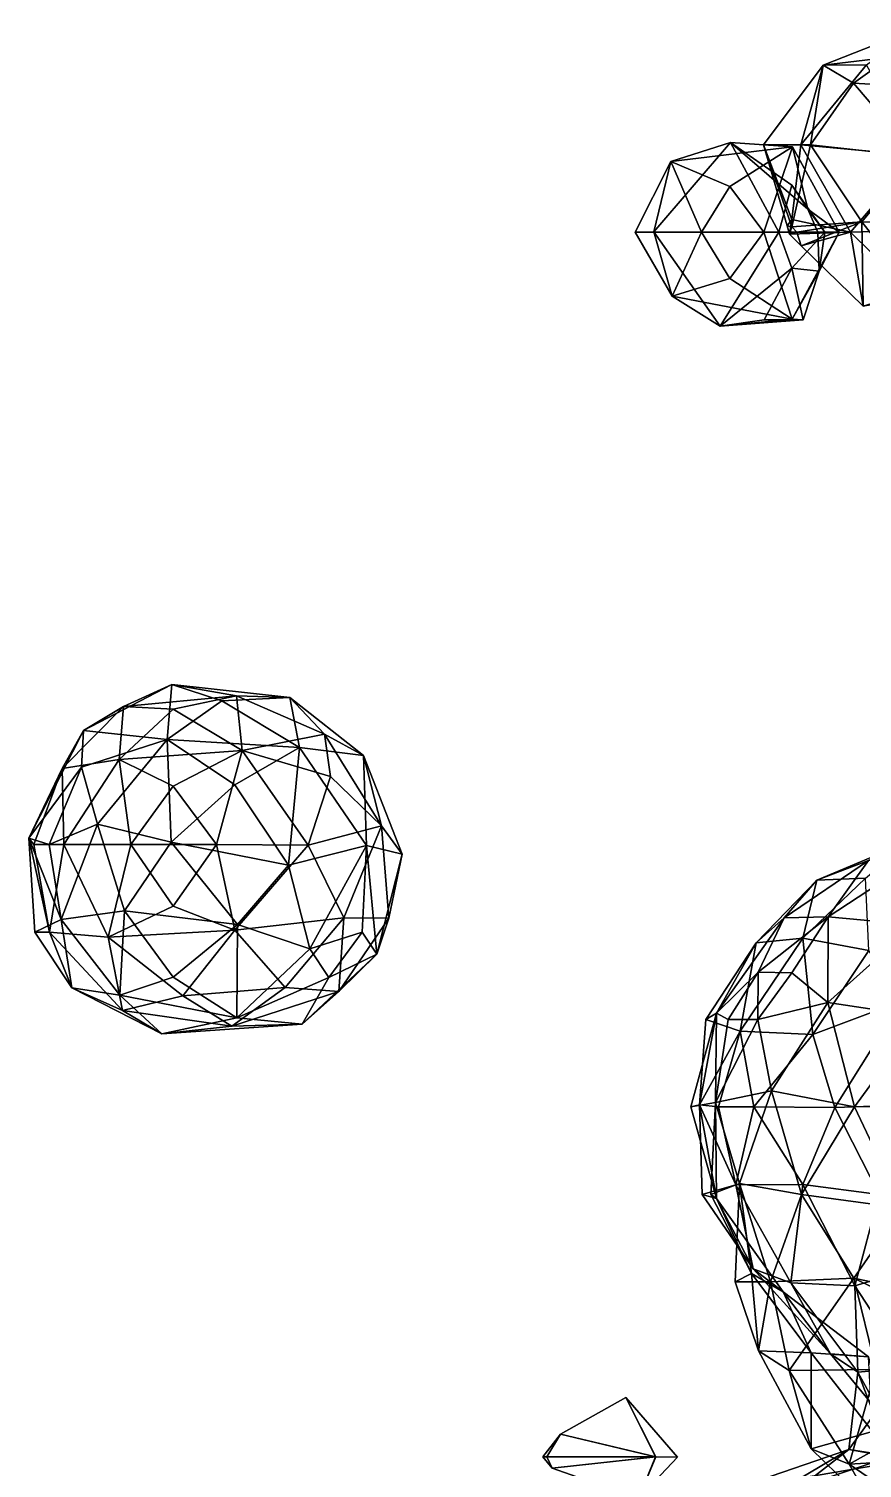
# Model space of a CAD drawing. Extents: x 290034 to 295698, y 4553723 to 4561693.
# Drawn here: x 293217.2 to 293387, y 4558975.9 to 4559269.1 of the extents above; entities that cross this region are included whole.
import ezdxf

# ---------------------------------------------------------------- set-up
doc = ezdxf.new("R2010")
doc.units = 0
doc.layers.add('Au_ppm_Pref_-_0_2', color=7, linetype='CONTINUOUS')

msp = doc.modelspace()

# ---------------------------------------------------------------- linework, layer by layer
at = {"layer": 'Au_ppm_Pref_-_0_2'}
for points in [[(293392.59, 4559263.28, 1707.05), (293379.03, 4559261.7, 1704.59), (293397.81, 4559269.09, 1704.55)], [(293379.03, 4559261.7, 1704.59), (293387.86, 4559261.71, 1700.42), (293397.81, 4559269.09, 1704.55)], [(293376.44, 4559245.46, 1708.72), (293366.91, 4559245.46, 1704.59), (293379.03, 4559261.7, 1704.59)], [(293379.03, 4559261.7, 1704.59), (293366.91, 4559245.46, 1704.59), (293374.49, 4559245.46, 1699.53)], [(293397.99, 4559243.26, 1700.8), (293387.86, 4559261.71, 1700.42), (293374.49, 4559245.46, 1699.53)], [(293379.03, 4559261.7, 1704.59), (293374.49, 4559245.46, 1699.53), (293387.86, 4559261.71, 1700.42)], [(293376.44, 4559245.46, 1708.72), (293379.03, 4559261.7, 1704.59), (293385.22, 4559258.04, 1708.78)], [(293392.59, 4559263.28, 1707.05), (293385.22, 4559258.04, 1708.78), (293379.03, 4559261.7, 1704.59)], [(293385.22, 4559258.04, 1708.78), (293392.59, 4559263.28, 1707.05), (293397.81, 4559257.25, 1706.6)], [(293376.44, 4559245.46, 1708.72), (293385.22, 4559258.04, 1708.78), (293398, 4559243.08, 1708.2)], [(293385.22, 4559258.04, 1708.78), (293397.81, 4559257.25, 1706.6), (293398, 4559243.08, 1708.2)], [(293370.03, 4559227.64, 1810.27), (293360.14, 4559245.91, 1811.2), (293344.51, 4559227.73, 1810.47)], [(293344.51, 4559227.73, 1810.47), (293360.14, 4559245.91, 1811.2), (293347.98, 4559242.06, 1816.56)], [(293347.98, 4559242.06, 1816.56), (293360.14, 4559245.91, 1811.2), (293372.81, 4559245.06, 1817.4)], [(293360.02, 4559236.96, 1820.54), (293347.98, 4559242.06, 1816.56), (293372.81, 4559245.06, 1817.4)], [(293366.93, 4559227.64, 1820.69), (293360.02, 4559236.96, 1820.54), (293372.81, 4559245.06, 1817.4)], [(293370.03, 4559227.64, 1810.27), (293372.62, 4559237.21, 1808.3), (293360.14, 4559245.91, 1811.2)], [(293375.94, 4559232.35, 1811.49), (293372.81, 4559245.06, 1817.4), (293360.14, 4559245.91, 1811.2)], [(293372.62, 4559237.21, 1808.3), (293375.94, 4559232.35, 1811.49), (293360.14, 4559245.91, 1811.2)], [(293372.62, 4559228.77, 1704.96), (293371.71, 4559228.93, 1704.59), (293366.91, 4559245.46, 1704.59)], [(293372.62, 4559228.77, 1704.96), (293366.91, 4559245.46, 1704.59), (293376.44, 4559245.46, 1708.72)], [(293372.62, 4559230.21, 1703.73), (293374.49, 4559245.46, 1699.53), (293366.91, 4559245.46, 1704.59)], [(293372.62, 4559230.21, 1703.73), (293366.91, 4559245.46, 1704.59), (293371.71, 4559228.93, 1704.59)], [(293382.27, 4559227.64, 1816.28), (293366.93, 4559227.64, 1820.69), (293372.81, 4559245.06, 1817.4)], [(293372.62, 4559228.77, 1704.96), (293376.44, 4559245.46, 1708.72), (293386.89, 4559229.76, 1709.03)], [(293374.49, 4559245.46, 1699.53), (293372.62, 4559230.21, 1703.73), (293384.62, 4559227.67, 1698.96)], [(293375.94, 4559232.35, 1811.49), (293382.27, 4559227.64, 1816.28), (293372.81, 4559245.06, 1817.4)], [(293397.99, 4559243.26, 1700.8), (293374.49, 4559245.46, 1699.53), (293384.62, 4559227.67, 1698.96)], [(293376.44, 4559245.46, 1708.72), (293398, 4559243.08, 1708.2), (293386.89, 4559229.76, 1709.03)], [(293340.73, 4559227.64, 1817.43), (293347.98, 4559242.06, 1816.56), (293354.24, 4559227.64, 1820.16)], [(293347.98, 4559242.06, 1816.56), (293340.73, 4559227.64, 1817.43), (293344.51, 4559227.73, 1810.47)], [(293347.98, 4559242.06, 1816.56), (293360.02, 4559236.96, 1820.54), (293354.24, 4559227.64, 1820.16)], [(293397.99, 4559243.26, 1700.8), (293384.62, 4559227.67, 1698.96), (293409.92, 4559228.37, 1699.12)], [(293386.89, 4559229.76, 1709.03), (293398, 4559243.08, 1708.2), (293409.22, 4559229.39, 1709.38)], [(293366.93, 4559227.64, 1820.69), (293354.24, 4559227.64, 1820.16), (293360.02, 4559236.96, 1820.54)], [(293370.03, 4559227.64, 1810.27), (293379.36, 4559227.64, 1808.31), (293372.62, 4559237.21, 1808.3)], [(293375.94, 4559232.35, 1811.49), (293372.62, 4559237.21, 1808.3), (293379.36, 4559227.64, 1808.31)], [(293375.94, 4559232.35, 1811.49), (293377.92, 4559227.64, 1811.49), (293382.27, 4559227.64, 1816.28)], [(293377.92, 4559227.64, 1811.49), (293375.94, 4559232.35, 1811.49), (293379.36, 4559227.64, 1808.31)], [(293371.71, 4559228.93, 1704.59), (293372.19, 4559227.23, 1704.57), (293372.62, 4559230.21, 1703.73)], [(293372.62, 4559230.21, 1703.73), (293372.19, 4559227.23, 1704.57), (293384.62, 4559227.67, 1698.96)], [(293372.62, 4559228.77, 1704.96), (293386.89, 4559229.76, 1709.03), (293373.7, 4559227.64, 1705.1)], [(293374.58, 4559224.87, 1704.59), (293373.7, 4559227.64, 1705.1), (293386.89, 4559229.76, 1709.03)], [(293374.58, 4559224.87, 1704.59), (293386.89, 4559229.76, 1709.03), (293387.17, 4559212.59, 1704.59)], [(293386.89, 4559229.76, 1709.03), (293397.81, 4559215.81, 1708.53), (293387.17, 4559212.59, 1704.59)], [(293386.89, 4559229.76, 1709.03), (293409.22, 4559229.39, 1709.38), (293397.81, 4559215.81, 1708.53)], [(293344.51, 4559227.73, 1810.47), (293340.73, 4559227.64, 1817.43), (293348.28, 4559214.63, 1816.24)], [(293348.28, 4559214.63, 1816.24), (293340.73, 4559227.64, 1817.43), (293354.24, 4559227.64, 1820.16)], [(293358.07, 4559208.49, 1811.37), (293370.03, 4559227.64, 1810.27), (293344.51, 4559227.73, 1810.47)], [(293348.28, 4559214.63, 1816.24), (293358.07, 4559208.49, 1811.37), (293344.51, 4559227.73, 1810.47)], [(293348.28, 4559214.63, 1816.24), (293354.24, 4559227.64, 1820.16), (293360.02, 4559218.19, 1820.59)], [(293360.02, 4559218.19, 1820.59), (293354.24, 4559227.64, 1820.16), (293366.93, 4559227.64, 1820.69)], [(293358.07, 4559208.49, 1811.37), (293372.62, 4559220.35, 1809.06), (293370.03, 4559227.64, 1810.27)], [(293360.02, 4559218.19, 1820.59), (293366.93, 4559227.64, 1820.69), (293372.73, 4559209.91, 1817.41)], [(293366.93, 4559227.64, 1820.69), (293382.27, 4559227.64, 1816.28), (293372.73, 4559209.91, 1817.41)], [(293370.03, 4559227.64, 1810.27), (293372.62, 4559220.35, 1809.06), (293379.36, 4559227.64, 1808.31)], [(293372.62, 4559228.77, 1704.96), (293372.19, 4559227.23, 1704.57), (293371.71, 4559228.93, 1704.59)], [(293372.62, 4559228.77, 1704.96), (293373.7, 4559227.64, 1705.1), (293372.19, 4559227.23, 1704.57)], [(293374.58, 4559224.87, 1704.59), (293384.62, 4559227.67, 1698.96), (293372.19, 4559227.23, 1704.57)], [(293374.58, 4559224.87, 1704.59), (293372.19, 4559227.23, 1704.57), (293373.7, 4559227.64, 1705.1)], [(293378.25, 4559219.68, 1811.49), (293379.36, 4559227.64, 1808.31), (293372.62, 4559220.35, 1809.06)], [(293382.27, 4559227.64, 1816.28), (293378.25, 4559219.68, 1811.49), (293372.73, 4559209.91, 1817.41)], [(293384.62, 4559227.67, 1698.96), (293374.58, 4559224.87, 1704.59), (293387.17, 4559212.59, 1704.59)], [(293377.92, 4559227.64, 1811.49), (293378.25, 4559219.68, 1811.49), (293382.27, 4559227.64, 1816.28)], [(293378.25, 4559219.68, 1811.49), (293377.92, 4559227.64, 1811.49), (293379.36, 4559227.64, 1808.31)], [(293384.62, 4559227.67, 1698.96), (293397.81, 4559214.61, 1700.24), (293409.92, 4559228.37, 1699.12)], [(293384.62, 4559227.67, 1698.96), (293387.17, 4559212.59, 1704.59), (293397.81, 4559214.61, 1700.24)], [(293348.28, 4559214.63, 1816.24), (293360.02, 4559218.19, 1820.59), (293372.73, 4559209.91, 1817.41)], [(293358.07, 4559208.49, 1811.37), (293367.02, 4559209.83, 1808.19), (293372.62, 4559220.35, 1809.06)], [(293374.98, 4559209.83, 1811.49), (293372.62, 4559220.35, 1809.06), (293367.02, 4559209.83, 1808.19)], [(293374.98, 4559209.83, 1811.49), (293378.25, 4559219.68, 1811.49), (293372.62, 4559220.35, 1809.06)], [(293374.98, 4559209.83, 1811.49), (293372.73, 4559209.91, 1817.41), (293378.25, 4559219.68, 1811.49)], [(293348.28, 4559214.63, 1816.24), (293372.73, 4559209.91, 1817.41), (293358.07, 4559208.49, 1811.37)], [(293374.98, 4559209.83, 1811.49), (293358.07, 4559208.49, 1811.37), (293372.73, 4559209.91, 1817.41)], [(293358.07, 4559208.49, 1811.37), (293374.98, 4559209.83, 1811.49), (293367.02, 4559209.83, 1808.19)], [(293246.38, 4559135.5, 1734.35), (293245.4, 4559124.3, 1742.06), (293228.35, 4559126.13, 1735.22)], [(293246.38, 4559135.5, 1734.35), (293228.35, 4559126.13, 1735.22), (293236.51, 4559131.02, 1729.68)], [(293259.54, 4559133.18, 1727.95), (293246.38, 4559135.5, 1734.35), (293236.51, 4559131.02, 1729.68)], [(293256.53, 4559132.22, 1739.38), (293245.4, 4559124.3, 1742.06), (293246.38, 4559135.5, 1734.35)], [(293256.53, 4559132.22, 1739.38), (293246.38, 4559135.5, 1734.35), (293270.39, 4559132.9, 1733.07)], [(293270.39, 4559132.9, 1733.07), (293246.38, 4559135.5, 1734.35), (293259.54, 4559133.18, 1727.95)], [(293246.62, 4559130.5, 1725.09), (293259.54, 4559133.18, 1727.95), (293236.51, 4559131.02, 1729.68)], [(293246.62, 4559130.5, 1725.09), (293260.66, 4559122.04, 1721.53), (293259.54, 4559133.18, 1727.95)], [(293270.39, 4559132.9, 1733.07), (293272.33, 4559122.71, 1740.66), (293256.53, 4559132.22, 1739.38)], [(293270.39, 4559132.9, 1733.07), (293259.54, 4559133.18, 1727.95), (293277.46, 4559125.43, 1727.57)], [(293259.54, 4559133.18, 1727.95), (293260.66, 4559122.04, 1721.53), (293277.46, 4559125.43, 1727.57)], [(293272.33, 4559122.71, 1740.66), (293270.39, 4559132.9, 1733.07), (293285.4, 4559121.08, 1734.25)], [(293270.39, 4559132.9, 1733.07), (293277.46, 4559125.43, 1727.57), (293285.4, 4559121.08, 1734.25)], [(293235.64, 4559120.21, 1722.64), (293236.51, 4559131.02, 1729.68), (293224.01, 4559118.42, 1729.21)], [(293224.01, 4559118.42, 1729.21), (293236.51, 4559131.02, 1729.68), (293228.35, 4559126.13, 1735.22)], [(293246.62, 4559130.5, 1725.09), (293236.51, 4559131.02, 1729.68), (293235.64, 4559120.21, 1722.64)], [(293235.64, 4559120.21, 1722.64), (293260.66, 4559122.04, 1721.53), (293246.62, 4559130.5, 1725.09)], [(293256.53, 4559132.22, 1739.38), (293272.33, 4559122.71, 1740.66), (293245.4, 4559124.3, 1742.06)], [(293224.01, 4559118.42, 1729.21), (293228.35, 4559126.13, 1735.22), (293217.21, 4559104.19, 1734.69)], [(293228.35, 4559126.13, 1735.22), (293227.97, 4559118.65, 1739.44), (293217.21, 4559104.19, 1734.69)], [(293228.35, 4559126.13, 1735.22), (293245.4, 4559124.3, 1742.06), (293227.97, 4559118.65, 1739.44)], [(293245.4, 4559124.3, 1742.06), (293231.23, 4559107.1, 1742.94), (293227.97, 4559118.65, 1739.44)], [(293246.19, 4559103.43, 1743.75), (293231.23, 4559107.1, 1742.94), (293245.4, 4559124.3, 1742.06)], [(293272.33, 4559122.71, 1740.66), (293259.22, 4559115.09, 1744.28), (293245.4, 4559124.3, 1742.06)], [(293245.4, 4559124.3, 1742.06), (293259.22, 4559115.09, 1744.28), (293246.19, 4559103.43, 1743.75)], [(293277.46, 4559125.43, 1727.57), (293260.66, 4559122.04, 1721.53), (293278.65, 4559116.75, 1723.8)], [(293285.4, 4559121.08, 1734.25), (293277.46, 4559125.43, 1727.57), (293289.04, 4559106.75, 1727.09)], [(293278.65, 4559116.75, 1723.8), (293289.04, 4559106.75, 1727.09), (293277.46, 4559125.43, 1727.57)], [(293246.62, 4559114.84, 1718.43), (293260.66, 4559122.04, 1721.53), (293235.64, 4559120.21, 1722.64)], [(293255.42, 4559102.92, 1718.26), (293260.66, 4559122.04, 1721.53), (293246.62, 4559114.84, 1718.43)], [(293274.1, 4559102.76, 1720.54), (293260.66, 4559122.04, 1721.53), (293255.42, 4559102.92, 1718.26)], [(293270.12, 4559098.7, 1743.95), (293259.22, 4559115.09, 1744.28), (293272.33, 4559122.71, 1740.66)], [(293274.1, 4559102.76, 1720.54), (293278.65, 4559116.75, 1723.8), (293260.66, 4559122.04, 1721.53)], [(293272.33, 4559122.71, 1740.66), (293286.04, 4559102.74, 1740.36), (293270.12, 4559098.7, 1743.95)], [(293272.33, 4559122.71, 1740.66), (293285.4, 4559121.08, 1734.25), (293286.04, 4559102.74, 1740.36)], [(293286.04, 4559102.74, 1740.36), (293285.4, 4559121.08, 1734.25), (293293.3, 4559100.95, 1733.64)], [(293293.3, 4559100.95, 1733.64), (293285.4, 4559121.08, 1734.25), (293289.04, 4559106.75, 1727.09)], [(293227.97, 4559118.65, 1739.44), (293221.34, 4559102.92, 1740.22), (293217.21, 4559104.19, 1734.69)], [(293217.21, 4559104.19, 1734.69), (293218.22, 4559102.92, 1728.34), (293224.01, 4559118.42, 1729.21)], [(293224.37, 4559102.92, 1723.03), (293224.01, 4559118.42, 1729.21), (293218.22, 4559102.92, 1728.34)], [(293221.34, 4559102.92, 1740.22), (293227.97, 4559118.65, 1739.44), (293231.23, 4559107.1, 1742.94)], [(293235.64, 4559120.21, 1722.64), (293224.01, 4559118.42, 1729.21), (293224.37, 4559102.92, 1723.03)], [(293235.64, 4559120.21, 1722.64), (293224.37, 4559102.92, 1723.03), (293238.01, 4559102.92, 1718.35)], [(293235.64, 4559120.21, 1722.64), (293238.01, 4559102.92, 1718.35), (293246.62, 4559114.84, 1718.43)], [(293255.42, 4559102.92, 1718.26), (293246.62, 4559114.84, 1718.43), (293238.01, 4559102.92, 1718.35)], [(293270.12, 4559098.7, 1743.95), (293246.19, 4559103.43, 1743.75), (293259.22, 4559115.09, 1744.28)], [(293278.65, 4559116.75, 1723.8), (293274.1, 4559102.76, 1720.54), (293289.04, 4559106.75, 1727.09)], [(293223.8, 4559087.63, 1739.44), (293221.34, 4559102.92, 1740.22), (293231.23, 4559107.1, 1742.94)], [(293223.8, 4559087.63, 1739.44), (293231.23, 4559107.1, 1742.94), (293236.71, 4559089.4, 1743.46)], [(293236.71, 4559089.4, 1743.46), (293231.23, 4559107.1, 1742.94), (293246.19, 4559103.43, 1743.75)], [(293289.04, 4559106.75, 1727.09), (293274.1, 4559102.76, 1720.54), (293281.4, 4559088.01, 1723.27)], [(293281.4, 4559088.01, 1723.27), (293290.54, 4559087.91, 1729.29), (293289.04, 4559106.75, 1727.09)], [(293293.3, 4559100.95, 1733.64), (293289.04, 4559106.75, 1727.09), (293290.54, 4559087.91, 1729.29)], [(293217.21, 4559104.19, 1734.69), (293221.34, 4559102.92, 1740.22), (293223.8, 4559087.63, 1739.44)], [(293218.22, 4559102.92, 1728.34), (293217.21, 4559104.19, 1734.69), (293221.41, 4559085.06, 1728.33)], [(293221.41, 4559085.06, 1728.33), (293217.21, 4559104.19, 1734.69), (293218.42, 4559085.1, 1734.28)], [(293223.8, 4559087.63, 1739.44), (293218.42, 4559085.1, 1734.28), (293217.21, 4559104.19, 1734.69)], [(293259.74, 4559086.66, 1744.05), (293236.71, 4559089.4, 1743.46), (293246.19, 4559103.43, 1743.75)], [(293270.12, 4559098.7, 1743.95), (293259.74, 4559086.66, 1744.05), (293246.19, 4559103.43, 1743.75)], [(293388.24, 4559099.66, 1728.59), (293377.74, 4559095.67, 1722.4), (293396.83, 4559103.7, 1722.51)], [(293387.64, 4559096.07, 1717.6), (293396.83, 4559103.7, 1722.51), (293377.74, 4559095.67, 1722.4)], [(293224.37, 4559102.92, 1723.03), (293218.22, 4559102.92, 1728.34), (293221.41, 4559085.06, 1728.33)], [(293233.37, 4559084.05, 1722.31), (293224.37, 4559102.92, 1723.03), (293221.41, 4559085.06, 1728.33)], [(293224.37, 4559102.92, 1723.03), (293233.37, 4559084.05, 1722.31), (293238.01, 4559102.92, 1718.35)], [(293238.01, 4559102.92, 1718.35), (293233.37, 4559084.05, 1722.31), (293246.62, 4559090.39, 1718.23)], [(293255.42, 4559102.92, 1718.26), (293238.01, 4559102.92, 1718.35), (293246.62, 4559090.39, 1718.23)], [(293255.42, 4559102.92, 1718.26), (293246.62, 4559090.39, 1718.23), (293259.18, 4559085.48, 1719.61)], [(293259.18, 4559085.48, 1719.61), (293274.1, 4559102.76, 1720.54), (293255.42, 4559102.92, 1718.26)], [(293274.1, 4559102.76, 1720.54), (293259.18, 4559085.48, 1719.61), (293281.4, 4559088.01, 1723.27)], [(293270.12, 4559098.7, 1743.95), (293286.04, 4559102.74, 1740.36), (293274.47, 4559081.66, 1742.62)], [(293285.15, 4559085.1, 1740.22), (293274.47, 4559081.66, 1742.62), (293286.04, 4559102.74, 1740.36)], [(293285.15, 4559085.1, 1740.22), (293286.04, 4559102.74, 1740.36), (293288.12, 4559080.62, 1734.67)], [(293288.12, 4559080.62, 1734.67), (293286.04, 4559102.74, 1740.36), (293293.3, 4559100.95, 1733.64)], [(293288.12, 4559080.62, 1734.67), (293293.3, 4559100.95, 1733.64), (293290.54, 4559087.91, 1729.29)], [(293398.35, 4559100.22, 1733.55), (293397.66, 4559086.53, 1740.32), (293380.06, 4559088.16, 1735.41)], [(293398.35, 4559100.22, 1733.55), (293380.06, 4559088.16, 1735.41), (293388.24, 4559099.66, 1728.59)], [(293270.12, 4559098.7, 1743.95), (293274.47, 4559081.66, 1742.62), (293259.74, 4559086.66, 1744.05)], [(293388.24, 4559099.66, 1728.59), (293380.06, 4559088.16, 1735.41), (293371.12, 4559088, 1728.26)], [(293388.24, 4559099.66, 1728.59), (293371.12, 4559088, 1728.26), (293377.74, 4559095.67, 1722.4)], [(293377.74, 4559095.67, 1722.4), (293371.12, 4559088, 1728.26), (293365.41, 4559082.88, 1722.4)], [(293374.89, 4559083.82, 1716.99), (293377.74, 4559095.67, 1722.4), (293365.41, 4559082.88, 1722.4)], [(293388.31, 4559081.3, 1711.62), (293387.64, 4559096.07, 1717.6), (293374.89, 4559083.82, 1716.99)], [(293387.64, 4559096.07, 1717.6), (293377.74, 4559095.67, 1722.4), (293374.89, 4559083.82, 1716.99)], [(293235.77, 4559072.21, 1739.4), (293223.8, 4559087.63, 1739.44), (293236.71, 4559089.4, 1743.46)], [(293233.37, 4559084.05, 1722.31), (293259.18, 4559085.48, 1719.61), (293246.62, 4559090.39, 1718.23)], [(293235.77, 4559072.21, 1739.4), (293236.71, 4559089.4, 1743.46), (293246.62, 4559075.89, 1743.29)], [(293259.74, 4559086.66, 1744.05), (293246.62, 4559075.89, 1743.29), (293236.71, 4559089.4, 1743.46)], [(293225.99, 4559073.74, 1734.28), (293218.42, 4559085.1, 1734.28), (293223.8, 4559087.63, 1739.44)], [(293235.77, 4559072.21, 1739.4), (293225.99, 4559073.74, 1734.28), (293223.8, 4559087.63, 1739.44)], [(293259.74, 4559086.66, 1744.05), (293259.62, 4559067.61, 1739.83), (293246.62, 4559075.89, 1743.29)], [(293269.45, 4559073.81, 1723.46), (293281.4, 4559088.01, 1723.27), (293259.18, 4559085.48, 1719.61)], [(293259.62, 4559067.61, 1739.83), (293259.74, 4559086.66, 1744.05), (293274.47, 4559081.66, 1742.62)], [(293269.45, 4559073.81, 1723.46), (293280.37, 4559073.01, 1728.34), (293281.4, 4559088.01, 1723.27)], [(293281.4, 4559088.01, 1723.27), (293280.37, 4559073.01, 1728.34), (293290.54, 4559087.91, 1729.29)], [(293280.37, 4559073.01, 1728.34), (293288.12, 4559080.62, 1734.67), (293290.54, 4559087.91, 1729.29)], [(293365.41, 4559082.88, 1722.4), (293371.12, 4559088, 1728.26), (293357.28, 4559068.55, 1728.27)], [(293357.28, 4559068.55, 1728.27), (293371.12, 4559088, 1728.26), (293365.78, 4559076.95, 1734.28)], [(293372.62, 4559076.81, 1737.46), (293365.78, 4559076.95, 1734.28), (293380.06, 4559088.16, 1735.41)], [(293365.78, 4559076.95, 1734.28), (293371.12, 4559088, 1728.26), (293380.06, 4559088.16, 1735.41)], [(293379.97, 4559070.77, 1741.33), (293372.62, 4559076.81, 1737.46), (293380.06, 4559088.16, 1735.41)], [(293379.97, 4559070.77, 1741.33), (293380.06, 4559088.16, 1735.41), (293397.66, 4559086.53, 1740.32)], [(293398.85, 4559067.86, 1746.06), (293379.97, 4559070.77, 1741.33), (293397.66, 4559086.53, 1740.32)], [(293225.99, 4559073.74, 1734.28), (293221.41, 4559085.06, 1728.33), (293218.42, 4559085.1, 1734.28)], [(293233.37, 4559084.05, 1722.31), (293221.41, 4559085.06, 1728.33), (293236.27, 4559069.12, 1729.42)], [(293236.27, 4559069.12, 1729.42), (293221.41, 4559085.06, 1728.33), (293225.99, 4559073.74, 1734.28)], [(293259.18, 4559085.48, 1719.61), (293233.37, 4559084.05, 1722.31), (293248.57, 4559072.11, 1723.1)], [(293248.57, 4559072.11, 1723.1), (293233.37, 4559084.05, 1722.31), (293236.27, 4559069.12, 1729.42)], [(293248.57, 4559072.11, 1723.1), (293269.45, 4559073.81, 1723.46), (293259.18, 4559085.48, 1719.61)], [(293285.15, 4559085.1, 1740.22), (293278.36, 4559075.86, 1740.22), (293274.47, 4559081.66, 1742.62)], [(293278.36, 4559075.86, 1740.22), (293285.15, 4559085.1, 1740.22), (293288.12, 4559080.62, 1734.67)], [(293355.12, 4559067.28, 1722.4), (293365.41, 4559082.88, 1722.4), (293357.28, 4559068.55, 1728.27)], [(293355.12, 4559067.28, 1722.4), (293362.14, 4559064.89, 1717.23), (293365.41, 4559082.88, 1722.4)], [(293376.92, 4559064.23, 1711.2), (293374.89, 4559083.82, 1716.99), (293362.14, 4559064.89, 1717.23)], [(293362.14, 4559064.89, 1717.23), (293374.89, 4559083.82, 1716.99), (293365.41, 4559082.88, 1722.4)], [(293388.31, 4559081.3, 1711.62), (293374.89, 4559083.82, 1716.99), (293376.92, 4559064.23, 1711.2)], [(293278.36, 4559075.86, 1740.22), (293259.62, 4559067.61, 1739.83), (293274.47, 4559081.66, 1742.62)], [(293278.36, 4559075.86, 1740.22), (293288.12, 4559080.62, 1734.67), (293272.89, 4559066.3, 1734.23)], [(293272.89, 4559066.3, 1734.23), (293288.12, 4559080.62, 1734.67), (293280.37, 4559073.01, 1728.34)], [(293388.31, 4559081.3, 1711.62), (293376.92, 4559064.23, 1711.2), (293394.97, 4559071.01, 1707.94)], [(293359.7, 4559067.28, 1734.28), (293357.28, 4559068.55, 1728.27), (293365.78, 4559076.95, 1734.28)], [(293359.7, 4559067.28, 1734.28), (293365.78, 4559076.95, 1734.28), (293365.73, 4559067.28, 1737.53)], [(293365.78, 4559076.95, 1734.28), (293372.62, 4559076.81, 1737.46), (293365.73, 4559067.28, 1737.53)], [(293372.62, 4559076.81, 1737.46), (293379.97, 4559070.77, 1741.33), (293365.73, 4559067.28, 1737.53)], [(293235.77, 4559072.21, 1739.4), (293246.62, 4559075.89, 1743.29), (293259.62, 4559067.61, 1739.83)], [(293269.45, 4559073.81, 1723.46), (293248.57, 4559072.11, 1723.1), (293258.6, 4559065.91, 1727.93)], [(293269.45, 4559073.81, 1723.46), (293258.6, 4559065.91, 1727.93), (293280.37, 4559073.01, 1728.34)], [(293259.62, 4559067.61, 1739.83), (293278.36, 4559075.86, 1740.22), (293272.89, 4559066.3, 1734.23)], [(293235.77, 4559072.21, 1739.4), (293244.35, 4559064.38, 1734.7), (293225.99, 4559073.74, 1734.28)], [(293236.27, 4559069.12, 1729.42), (293225.99, 4559073.74, 1734.28), (293244.35, 4559064.38, 1734.7)], [(293244.35, 4559064.38, 1734.7), (293235.77, 4559072.21, 1739.4), (293259.62, 4559067.61, 1739.83)], [(293248.57, 4559072.11, 1723.1), (293236.27, 4559069.12, 1729.42), (293258.6, 4559065.91, 1727.93)], [(293272.89, 4559066.3, 1734.23), (293280.37, 4559073.01, 1728.34), (293258.6, 4559065.91, 1727.93)], [(293381.44, 4559049.33, 1708.78), (293394.97, 4559071.01, 1707.94), (293376.92, 4559064.23, 1711.2)], [(293397.04, 4559049.89, 1706.69), (293394.97, 4559071.01, 1707.94), (293381.44, 4559049.33, 1708.78)], [(293244.35, 4559064.38, 1734.7), (293258.6, 4559065.91, 1727.93), (293236.27, 4559069.12, 1729.42)], [(293357.28, 4559068.55, 1728.27), (293357.1, 4559050.4, 1734.42), (293352.09, 4559049.46, 1727.06)], [(293352.09, 4559049.46, 1727.06), (293353.83, 4559049.89, 1721.8), (293357.28, 4559068.55, 1728.27)], [(293353.83, 4559049.89, 1721.8), (293355.12, 4559067.28, 1722.4), (293357.28, 4559068.55, 1728.27)], [(293357.1, 4559050.4, 1734.42), (293357.28, 4559068.55, 1728.27), (293359.7, 4559067.28, 1734.28)], [(293368.52, 4559052.75, 1741.18), (293365.73, 4559067.28, 1737.53), (293379.97, 4559070.77, 1741.33)], [(293385.44, 4559049.47, 1745.98), (293368.52, 4559052.75, 1741.18), (293379.97, 4559070.77, 1741.33)], [(293398.85, 4559067.86, 1746.06), (293385.44, 4559049.47, 1745.98), (293379.97, 4559070.77, 1741.33)], [(293259.62, 4559067.61, 1739.83), (293272.89, 4559066.3, 1734.23), (293244.35, 4559064.38, 1734.7)], [(293272.89, 4559066.3, 1734.23), (293258.6, 4559065.91, 1727.93), (293244.35, 4559064.38, 1734.7)], [(293355.12, 4559067.28, 1722.4), (293353.83, 4559049.89, 1721.8), (293362.14, 4559064.89, 1717.23)], [(293368.52, 4559052.75, 1741.18), (293357.1, 4559050.4, 1734.42), (293365.73, 4559067.28, 1737.53)], [(293365.73, 4559067.28, 1737.53), (293357.1, 4559050.4, 1734.42), (293359.7, 4559067.28, 1734.28)], [(293397.92, 4559049.54, 1752.09), (293385.44, 4559049.47, 1745.98), (293398.85, 4559067.86, 1746.06)], [(293353.83, 4559049.89, 1721.8), (293357.72, 4559049.46, 1716.46), (293362.14, 4559064.89, 1717.23)], [(293364.89, 4559049.46, 1712.82), (293362.14, 4559064.89, 1717.23), (293357.72, 4559049.46, 1716.46)], [(293376.92, 4559064.23, 1711.2), (293362.14, 4559064.89, 1717.23), (293364.89, 4559049.46, 1712.82)], [(293364.89, 4559049.46, 1712.82), (293381.44, 4559049.33, 1708.78), (293376.92, 4559064.23, 1711.2)], [(293357.32, 4559030.82, 1728.44), (293352.09, 4559049.46, 1727.06), (293357.1, 4559050.4, 1734.42)], [(293362.02, 4559033.87, 1739.56), (293356.15, 4559031.65, 1734.28), (293357.1, 4559050.4, 1734.42)], [(293356.15, 4559031.65, 1734.28), (293357.32, 4559030.82, 1728.44), (293357.1, 4559050.4, 1734.42)], [(293362.02, 4559033.87, 1739.56), (293357.1, 4559050.4, 1734.42), (293368.52, 4559052.75, 1741.18)], [(293362.02, 4559033.87, 1739.56), (293368.52, 4559052.75, 1741.18), (293374.62, 4559031.63, 1745.39)], [(293374.62, 4559031.63, 1745.39), (293368.52, 4559052.75, 1741.18), (293385.44, 4559049.47, 1745.98)], [(293352.09, 4559049.46, 1727.06), (293357.32, 4559030.82, 1728.44), (293353.83, 4559049.89, 1721.8)], [(293354.41, 4559031.65, 1722.4), (293353.83, 4559049.89, 1721.8), (293357.32, 4559030.82, 1728.44)], [(293353.83, 4559049.89, 1721.8), (293354.41, 4559031.65, 1722.4), (293361.22, 4559033.59, 1717.01)], [(293361.22, 4559033.59, 1717.01), (293357.72, 4559049.46, 1716.46), (293353.83, 4559049.89, 1721.8)], [(293364.89, 4559049.46, 1712.82), (293357.72, 4559049.46, 1716.46), (293361.22, 4559033.59, 1717.01)], [(293374.87, 4559033.66, 1710.87), (293364.89, 4559049.46, 1712.82), (293361.22, 4559033.59, 1717.01)], [(293374.87, 4559033.66, 1710.87), (293381.44, 4559049.33, 1708.78), (293364.89, 4559049.46, 1712.82)], [(293395.2, 4559028.87, 1748.32), (293374.62, 4559031.63, 1745.39), (293385.44, 4559049.47, 1745.98)], [(293374.87, 4559033.66, 1710.87), (293390.43, 4559031.65, 1707.05), (293381.44, 4559049.33, 1708.78)], [(293397.04, 4559049.89, 1706.69), (293381.44, 4559049.33, 1708.78), (293390.43, 4559031.65, 1707.05)], [(293395.2, 4559028.87, 1748.32), (293385.44, 4559049.47, 1745.98), (293397.92, 4559049.54, 1752.09)], [(293364.76, 4559016.5, 1722.4), (293361.22, 4559033.59, 1717.01), (293354.41, 4559031.65, 1722.4)], [(293364.46, 4559015.51, 1735.03), (293356.15, 4559031.65, 1734.28), (293362.02, 4559033.87, 1739.56)], [(293364.46, 4559015.51, 1735.03), (293362.02, 4559033.87, 1739.56), (293361.08, 4559013.83, 1740.22)], [(293361.08, 4559013.83, 1740.22), (293362.02, 4559033.87, 1739.56), (293368.28, 4559013.83, 1744.9)], [(293361.22, 4559033.59, 1717.01), (293372.44, 4559013.66, 1716.26), (293374.87, 4559033.66, 1710.87)], [(293364.76, 4559016.5, 1722.4), (293372.44, 4559013.66, 1716.26), (293361.22, 4559033.59, 1717.01)], [(293362.02, 4559033.87, 1739.56), (293374.62, 4559031.63, 1745.39), (293368.28, 4559013.83, 1744.9)], [(293374.87, 4559033.66, 1710.87), (293372.44, 4559013.66, 1716.26), (293385.45, 4559013.03, 1710.87)], [(293374.87, 4559033.66, 1710.87), (293385.45, 4559013.03, 1710.87), (293390.43, 4559031.65, 1707.05)], [(293364.76, 4559016.5, 1722.4), (293354.41, 4559031.65, 1722.4), (293357.32, 4559030.82, 1728.44)], [(293364.46, 4559015.51, 1735.03), (293357.32, 4559030.82, 1728.44), (293356.15, 4559031.65, 1734.28)], [(293370.87, 4559011.78, 1728.53), (293357.32, 4559030.82, 1728.44), (293364.46, 4559015.51, 1735.03)], [(293370.87, 4559011.78, 1728.53), (293364.76, 4559016.5, 1722.4), (293357.32, 4559030.82, 1728.44)], [(293368.28, 4559013.83, 1744.9), (293374.62, 4559031.63, 1745.39), (293385.3, 4559014.6, 1748.49)], [(293395.2, 4559028.87, 1748.32), (293385.3, 4559014.6, 1748.49), (293374.62, 4559031.63, 1745.39)], [(293400.5, 4559017.49, 1707.07), (293390.43, 4559031.65, 1707.05), (293385.45, 4559013.03, 1710.87)], [(293407.3, 4559009.87, 1748.95), (293385.3, 4559014.6, 1748.49), (293395.2, 4559028.87, 1748.32)], [(293364.46, 4559015.51, 1735.03), (293361.08, 4559013.83, 1740.22), (293365.87, 4558999.81, 1740.22)], [(293376.62, 4558999.4, 1735.44), (293370.87, 4559011.78, 1728.53), (293364.46, 4559015.51, 1735.03)], [(293376.62, 4558999.4, 1735.44), (293364.46, 4559015.51, 1735.03), (293365.87, 4558999.81, 1740.22)], [(293364.76, 4559016.5, 1722.4), (293370.87, 4559011.78, 1728.53), (293380.55, 4558999.17, 1722.4)], [(293364.76, 4559016.5, 1722.4), (293380.55, 4558999.17, 1722.4), (293372.44, 4559013.66, 1716.26)], [(293396.35, 4558996.37, 1710.63), (293400.5, 4559017.49, 1707.07), (293385.45, 4559013.03, 1710.87)], [(293365.87, 4558999.81, 1740.22), (293361.08, 4559013.83, 1740.22), (293368.28, 4559013.83, 1744.9)], [(293368.28, 4559013.83, 1744.9), (293372.08, 4558995.81, 1746.12), (293365.87, 4558999.81, 1740.22)], [(293385.3, 4559014.6, 1748.49), (293372.08, 4558995.81, 1746.12), (293368.28, 4559013.83, 1744.9)], [(293372.08, 4558995.81, 1746.12), (293385.3, 4559014.6, 1748.49), (293389.82, 4558996.01, 1749.93)], [(293380.55, 4558999.17, 1722.4), (293386.08, 4558995.46, 1716.56), (293372.44, 4559013.66, 1716.26)], [(293385.45, 4559013.03, 1710.87), (293372.44, 4559013.66, 1716.26), (293386.08, 4558995.46, 1716.56)], [(293407.3, 4559009.87, 1748.95), (293397.81, 4559008.42, 1750.3), (293385.3, 4559014.6, 1748.49)], [(293397.81, 4559008.42, 1750.3), (293389.82, 4558996.01, 1749.93), (293385.3, 4559014.6, 1748.49)], [(293386.08, 4558995.46, 1716.56), (293396.35, 4558996.37, 1710.63), (293385.45, 4559013.03, 1710.87)], [(293388.29, 4558998.53, 1728.47), (293370.87, 4559011.78, 1728.53), (293376.62, 4558999.4, 1735.44)], [(293388.29, 4558998.53, 1728.47), (293380.55, 4558999.17, 1722.4), (293370.87, 4559011.78, 1728.53)], [(293365.87, 4558999.81, 1740.22), (293372.08, 4558995.81, 1746.12), (293376.57, 4558979.81, 1740.22)], [(293376.62, 4558999.4, 1735.44), (293365.87, 4558999.81, 1740.22), (293376.57, 4558979.81, 1740.22)], [(293376.62, 4558999.4, 1735.44), (293376.57, 4558979.81, 1740.22), (293389.11, 4558983.33, 1736.01)], [(293388.29, 4558998.53, 1728.47), (293376.62, 4558999.4, 1735.44), (293389.11, 4558983.33, 1736.01)], [(293388.29, 4558998.53, 1728.47), (293391.05, 4558986.44, 1722.4), (293380.55, 4558999.17, 1722.4)], [(293380.55, 4558999.17, 1722.4), (293391.05, 4558986.44, 1722.4), (293386.08, 4558995.46, 1716.56)], [(293372.08, 4558995.81, 1746.12), (293389.82, 4558996.01, 1749.93), (293384.36, 4558976.71, 1746.13)], [(293372.08, 4558995.81, 1746.12), (293384.36, 4558976.71, 1746.13), (293376.57, 4558979.81, 1740.22)], [(293386.08, 4558995.46, 1716.56), (293384.25, 4558979.67, 1710.73), (293396.35, 4558996.37, 1710.63)], [(293397.14, 4558977.7, 1704.97), (293396.35, 4558996.37, 1710.63), (293384.25, 4558979.67, 1710.73)], [(293386.08, 4558995.46, 1716.56), (293392.71, 4558978.19, 1716.97), (293384.25, 4558979.67, 1710.73)], [(293389.82, 4558996.01, 1749.93), (293397.81, 4558984.21, 1750.09), (293384.36, 4558976.71, 1746.13)], [(293386.08, 4558995.46, 1716.56), (293391.05, 4558986.44, 1722.4), (293392.71, 4558978.19, 1716.97)], [(293344.92, 4558978.19, 1812.67), (293325.5, 4558982.82, 1811.49), (293338.85, 4558990.31, 1811.49)], [(293344.86, 4558978.19, 1810.29), (293338.85, 4558990.31, 1811.49), (293325.5, 4558982.82, 1811.49)], [(293338.85, 4558990.31, 1811.49), (293349.36, 4558978.13, 1811.52), (293344.92, 4558978.19, 1812.67)], [(293338.85, 4558990.31, 1811.49), (293344.86, 4558978.19, 1810.29), (293349.36, 4558978.13, 1811.52)], [(293376.57, 4558979.81, 1740.22), (293389.85, 4558966.93, 1740.22), (293389.11, 4558983.33, 1736.01)], [(293397.81, 4558984.21, 1750.09), (293408.7, 4558978.1, 1748.58), (293384.36, 4558976.71, 1746.13)], [(293325.5, 4558982.82, 1811.49), (293322.71, 4558978.19, 1811.73), (293321.91, 4558978.19, 1811.49)], [(293325.5, 4558982.82, 1811.49), (293321.91, 4558978.19, 1811.49), (293322.73, 4558978.19, 1811.25)], [(293344.92, 4558978.19, 1812.67), (293322.71, 4558978.19, 1811.73), (293325.5, 4558982.82, 1811.49)], [(293344.86, 4558978.19, 1810.29), (293325.5, 4558982.82, 1811.49), (293322.73, 4558978.19, 1811.25)], [(293323.86, 4558975.88, 1811.49), (293321.91, 4558978.19, 1811.49), (293322.71, 4558978.19, 1811.73)], [(293323.86, 4558975.88, 1811.49), (293322.73, 4558978.19, 1811.25), (293321.91, 4558978.19, 1811.49)], [(293323.86, 4558975.88, 1811.49), (293322.71, 4558978.19, 1811.73), (293344.92, 4558978.19, 1812.67)], [(293323.86, 4558975.88, 1811.49), (293344.86, 4558978.19, 1810.29), (293322.73, 4558978.19, 1811.25)], [(293323.86, 4558975.88, 1811.49), (293344.92, 4558978.19, 1812.67), (293341.44, 4558969.73, 1811.49)], [(293323.86, 4558975.88, 1811.49), (293341.44, 4558969.73, 1811.49), (293344.86, 4558978.19, 1810.29)], [(293341.44, 4558969.73, 1811.49), (293344.92, 4558978.19, 1812.67), (293349.36, 4558978.13, 1811.52)], [(293341.44, 4558969.73, 1811.49), (293349.36, 4558978.13, 1811.52), (293344.86, 4558978.19, 1810.29)], [(293374.57, 4558972.16, 1715.38), (293361.74, 4558971.95, 1711.8), (293384.25, 4558979.67, 1710.73)], [(293374.42, 4558973.82, 1705.19), (293384.25, 4558979.67, 1710.73), (293361.74, 4558971.95, 1711.8)], [(293397.14, 4558977.7, 1704.97), (293384.25, 4558979.67, 1710.73), (293374.42, 4558973.82, 1705.19)], [(293397.14, 4558977.7, 1704.97), (293374.42, 4558973.82, 1705.19), (293385.22, 4558971.63, 1700.83)], [(293374.57, 4558972.16, 1715.38), (293384.25, 4558979.67, 1710.73), (293392.71, 4558978.19, 1716.97)], [(293385.22, 4558969.2, 1719.41), (293374.57, 4558972.16, 1715.38), (293392.71, 4558978.19, 1716.97)], [(293376.57, 4558979.81, 1740.22), (293384.36, 4558976.71, 1746.13), (293389.85, 4558966.93, 1740.22)], [(293408.7, 4558978.1, 1748.58), (293400.04, 4558965.95, 1745.35), (293384.36, 4558976.71, 1746.13)], [(293395.34, 4558963.43, 1723.51), (293385.22, 4558969.2, 1719.41), (293392.71, 4558978.19, 1716.97)], [(293397.14, 4558977.7, 1704.97), (293385.22, 4558971.63, 1700.83), (293398.1, 4558960.9, 1698.38)], [(293389.85, 4558966.93, 1740.22), (293384.36, 4558976.71, 1746.13), (293400.04, 4558965.95, 1745.35)]]:
    msp.add_3dface(points, dxfattribs=at)

doc.saveas('drawing.dxf')
